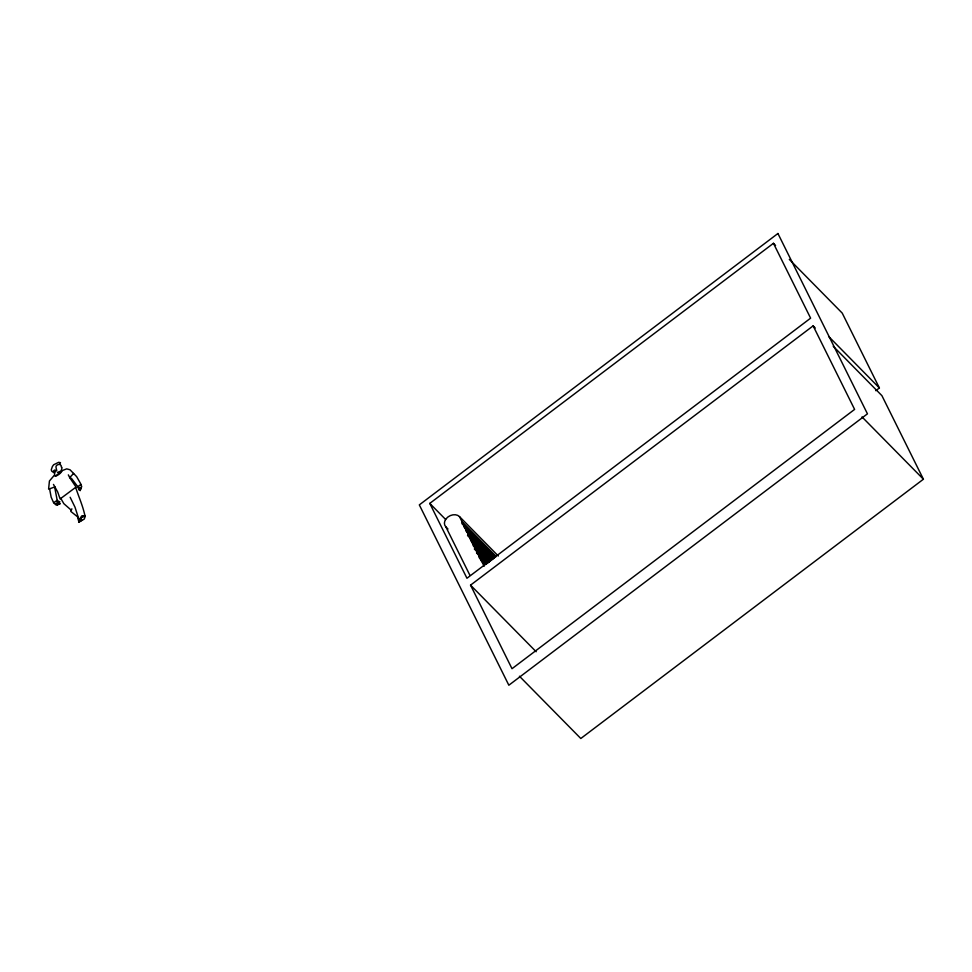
<?xml version="1.0" encoding="UTF-8"?>
<svg xmlns="http://www.w3.org/2000/svg" width="972" height="972" viewBox="0 0 972 972"><rect width="100%" height="100%" fill="white"/><g stroke="black" fill="none" stroke-linecap="round" stroke-linejoin="round"><path stroke-width="1.46" d="M81.101 487.203L80.117 490.617L80.081 488.381L79.133 487.349L78.951 489.961L77.809 486.705L81.004 484.335L76.618 476.596L70.008 469.768L66.716 468.868L57.445 472.416M80.749 519.546L80.81 518.914C80.955 516.424 85.706 517.068 84.989 515.549L81.672 516.01L80.069 518.562C83.3 519.704 80.445 522.377 80.336 518.562L82.535 516.059L85.317 516.047M85.269 516.351L84.236 519.097L78.647 522.292L79.838 519.923M61.686 470.63C60.726 469.112 63.253 467.483 61.224 466.912L61.163 465.612C59.948 462.781 54.869 465.345 56.048 467.654L56.765 470.63L54.602 470.023L53.472 471.007L54.493 471.906L55.769 471.408M61.807 470.57C62.099 473.17 53.533 478.661 54.639 474.579L54.699 471.93M56.983 500.361L59.948 501.929L58.49 502.67L56.983 501.844L57.214 502.743L60.118 503.739L57.555 504.881L55.234 504.432L54.153 502.488L57.178 500.264L54.675 487.094M54.153 502.488L53.788 503.144L51.152 497.166L49.584 488.843M59.62 464.215L60.483 462.684L58.648 462.32L53.667 464.75L52.403 466.487L51.273 469.768L51.759 471.189L54.262 472.939M81.369 519.692L80.53 520.652L78.708 518.744L75.014 507.214L70.142 497.263M71.879 508.83L70.774 511.369L77.493 516.776L78.635 521.028L79.169 520.482M61.673 470.922L55.562 476.073M73.617 473.461L69.692 477.58L76.035 487.069L60.106 498.964L57.713 492.014L53.472 484.421M78.647 522.292L80.87 520.688M54.359 475.223L49.426 481.006L48.6 489.147L54.918 486.923M77.809 486.705L71.576 478.528L69.838 477.471M773.445 243.304L810.612 318.16L466.949 578.255L429.782 503.399L773.445 243.304L775.571 245.454M813.139 325.863L854.607 409.406L512.013 668.7L470.545 585.144L813.139 325.863L815.253 328.014M875.784 390.708L879.393 387.974L842.238 313.118L789.325 259.415M833.247 346.263L881.92 395.665L923.4 479.22L580.806 738.501L519.425 676.22M80.178 490.471L81.745 486.425L80.603 484.627M84.989 515.549L84.673 514.565C82.571 505.197 78.598 496.498 75.634 487.312M57.421 504.857L55.623 504.504M59.766 503.861L56.157 503.946M71.102 510.033L63.836 503.654L60.75 498.308M828.606 336.421L879.393 387.974M862.018 416.927L923.4 479.22M469.877 575.23L445.869 526.885A8.639 6.561 -26.4 0 1 447.971 516.958A8.639 6.561 -26.4 0 1 459.477 516.582L498.332 556.02M462.125 521.915L495.732 556.02M462.295 522.717L495.902 556.81M461.894 523.592L494.882 557.065M463.984 527.006L494.444 557.916M465.479 529.606L493.837 558.378M465.989 531.077L493.29 558.791M467.556 533.616L492.755 559.192M468.054 535.098L492.209 559.605M467.52 535.499L491.674 560.018M470.132 539.108L491.127 560.419M470.63 540.59L490.593 560.832M472.198 543.129L490.046 561.245M472.708 544.599L489.511 561.658M473.352 545.972L489.11 561.95M475.065 548.402L488.709 562.253M474.688 548.682L488.345 562.533M429.782 503.399L445.662 519.51M474.312 548.961L487.968 562.812M476.985 552.521L487.482 563.189M476.499 552.898L486.996 563.553M479.22 556.421L486.571 563.882M478.783 556.749L486.134 564.21M479.415 558.122L485.721 564.513M480.739 560.2L485.004 564.513M445.869 526.885L447.971 529.011M470.545 585.144L536.155 651.738M68.332 474.871L69.692 477.58M459.477 516.582L484.141 566.275M777.928 233.499L419.321 504.893L508.842 685.224L867.449 413.829L777.928 233.499"/></g></svg>
